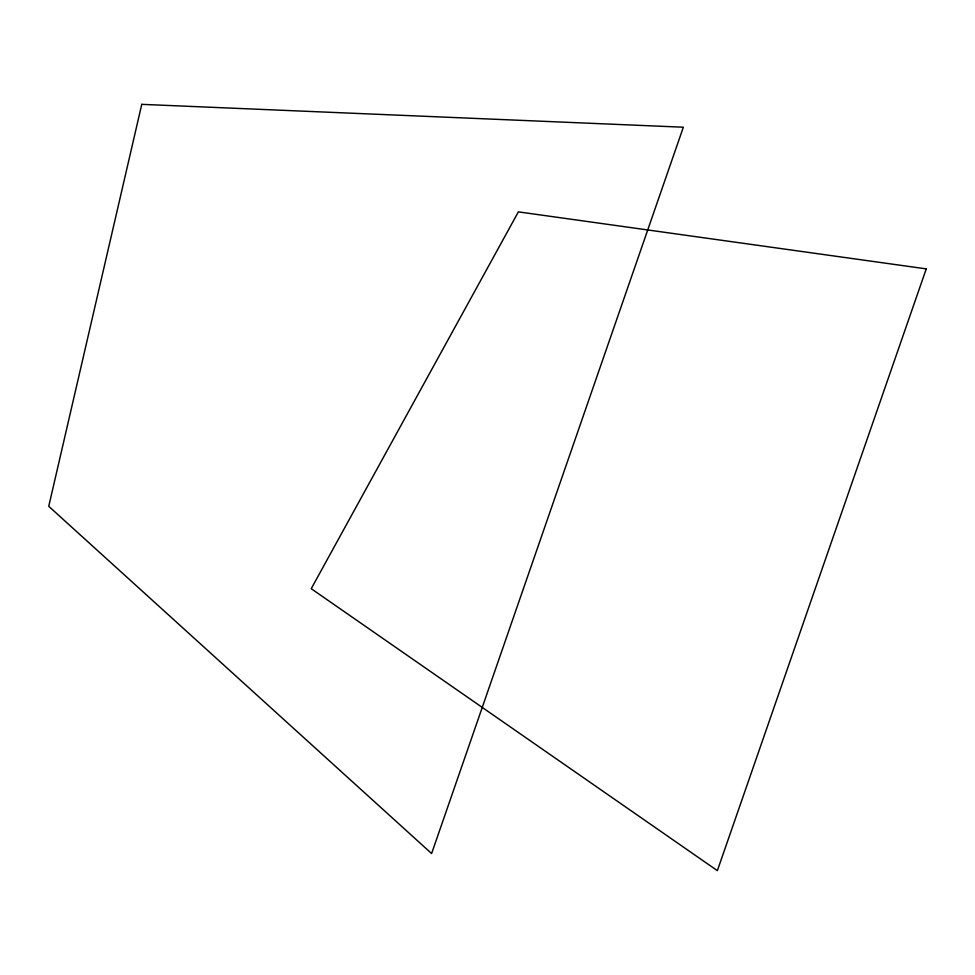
<?xml version="1.0" encoding="UTF-8"?>
<svg xmlns="http://www.w3.org/2000/svg" width="975" height="975" viewBox="0 0 975 975"><rect width="100%" height="100%" fill="white"/><g stroke="black" fill="none" stroke-linecap="round" stroke-linejoin="round"><path stroke-width="1.46" d="M141.765 104.349L48.75 506.305L431.608 853.539L683.341 127.213L141.765 104.349M926.25 268.881L717.368 870.651L311.232 588.693L518.371 211.868L926.25 268.881"/></g></svg>
